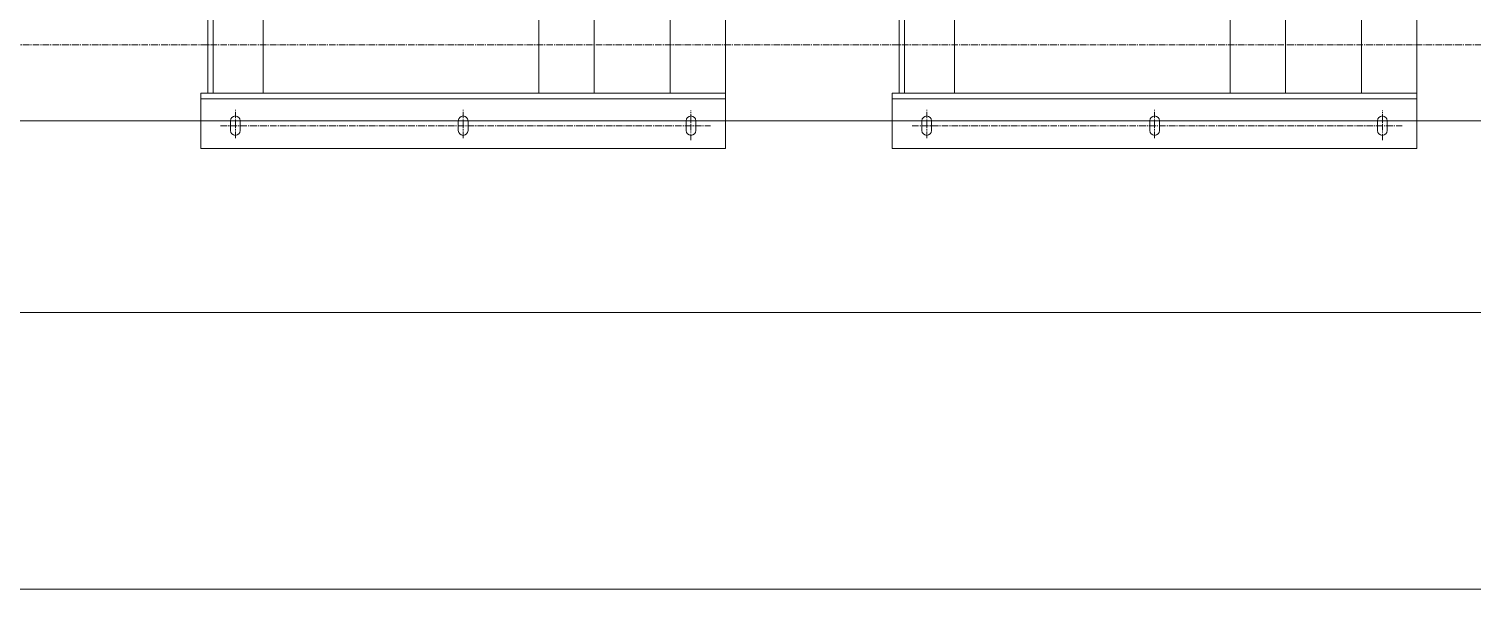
# Model space of a CAD drawing. Header units: millimetres. Extents: x 53635 to 142317, y 101101 to 147193.
# Drawn here: x 73456 to 75544, y 104897 to 105707 of the extents above; entities that cross this region are included whole.
import ezdxf

# ---------------------------------------------------------------- set-up
doc = ezdxf.new("R2010")
doc.units = ezdxf.units.MM
doc.header["$LTSCALE"] = 0.5
doc.header["$MEASUREMENT"] = 0
doc.linetypes.add('AXES2', pattern=[28.575, 19.05, -3.175, 3.175, -3.175])
doc.linetypes.add('CONTINU', pattern=[0])
for name, color, linetype, lineweight in [('-AXE', 1, 'AXES2', 0), ('-beton', 6, 'Continuous', 0), ('-fort', 7, 'Continuous', 0), ('ASHADE', 7, 'CONTINU', 0), ('AXE', 1, 'AXES2', 0)]:
    doc.layers.add(name, color=color, linetype=linetype, lineweight=lineweight)

msp = doc.modelspace()

# ---------------------------------------------------------------- linework, layer by layer
at = {"layer": '-AXE'}
msp.add_line((70604.5, 105684.09), (77418.31, 105684.09), dxfattribs=at)
at = {"layer": '-beton'}
for p, q in [((77215.89, 105296.59), (70815.89, 105296.59)), ((77626.32, 104896.59), (70445.89, 104896.59))]:
    msp.add_line(p, q, dxfattribs=at)
at = {"layer": '-fort'}
msp.add_line((70960.9, 105574.09), (77070.89, 105574.09), dxfattribs=at)
at = {"layer": 'ASHADE', "ltscale": 2}
for p, q in [((74464.14, 105534.09), (74464.14, 106534.09)), ((75464.14, 105534.09), (75464.14, 106534.09)), ((73715.14, 105614.09), (73715.14, 106357.18)), ((73723.14, 105614.09), (73723.14, 106357.18)), ((74715.14, 105614.09), (74715.14, 106357.18)), ((74723.14, 105614.09), (74723.14, 106357.18)), ((74194.14, 105614.09), (74194.14, 106352.09)), ((75194.14, 105614.09), (75194.14, 106352.09)), ((74274.14, 105614.09), (74274.14, 105884.09)), ((74384.14, 105614.09), (74384.14, 105884.09)), ((75274.14, 105614.09), (75274.14, 105884.09)), ((75384.14, 105614.09), (75384.14, 105884.09)), ((73795.14, 105614.09), (73795.14, 105873.89)), ((74795.14, 105614.09), (74795.14, 105873.89)), ((73705.14, 105614.09), (74464.14, 105614.09)), ((73705.14, 105534.09), (73705.14, 105614.09)), ((73705.14, 105606.09), (74464.14, 105606.09)), ((74705.14, 105614.09), (75464.14, 105614.09)), ((74705.14, 105534.09), (74705.14, 105614.09)), ((74705.14, 105606.09), (75464.14, 105606.09)), ((73748.14, 105560.09), (73748.14, 105574.09)), ((73762.14, 105560.09), (73762.14, 105574.09)), ((74077.64, 105560.09), (74077.64, 105574.09)), ((74091.64, 105560.09), (74091.64, 105574.09)), ((74407.14, 105560.09), (74407.14, 105574.09)), ((74421.14, 105560.09), (74421.14, 105574.09)), ((74748.14, 105560.09), (74748.14, 105574.09)), ((74762.14, 105560.09), (74762.14, 105574.09)), ((75077.64, 105560.09), (75077.64, 105574.09)), ((75091.64, 105560.09), (75091.64, 105574.09)), ((75407.14, 105560.09), (75407.14, 105574.09)), ((75421.14, 105560.09), (75421.14, 105574.09)), ((73705.14, 105534.09), (74464.14, 105534.09)), ((74705.14, 105534.09), (75464.14, 105534.09))]:
    msp.add_line(p, q, dxfattribs=at)
for centre, start, end in [((73755.14, 105574.09), 0, 180), ((74084.64, 105574.09), 0, 180), ((74414.14, 105574.09), 0, 180), ((74755.14, 105574.09), 0, 180), ((75084.64, 105574.09), 0, 180), ((75414.14, 105574.09), 0, 180), ((73755.14, 105560.09), 180, 360), ((74084.64, 105560.09), 180, 360), ((74414.14, 105560.09), 180, 360), ((74755.14, 105560.09), 180, 360), ((75084.64, 105560.09), 180, 360), ((75414.14, 105560.09), 180, 360)]:
    msp.add_arc(centre, 7, start, end, dxfattribs=at)
at = {"layer": 'AXE'}
for p, q in [((73755.14, 105549.14), (73755.14, 105589.88)), ((74084.64, 105549.14), (74084.64, 105589.88)), ((74414.14, 105545.9), (74414.14, 105588.84)), ((74755.14, 105549.14), (74755.14, 105589.88)), ((75084.64, 105549.14), (75084.64, 105589.88)), ((75414.14, 105545.9), (75414.14, 105588.84)), ((73733.85, 105567.09), (74442.5, 105567.09)), ((74733.85, 105567.09), (75442.5, 105567.09))]:
    msp.add_line(p, q, dxfattribs=at)

doc.saveas('drawing.dxf')
